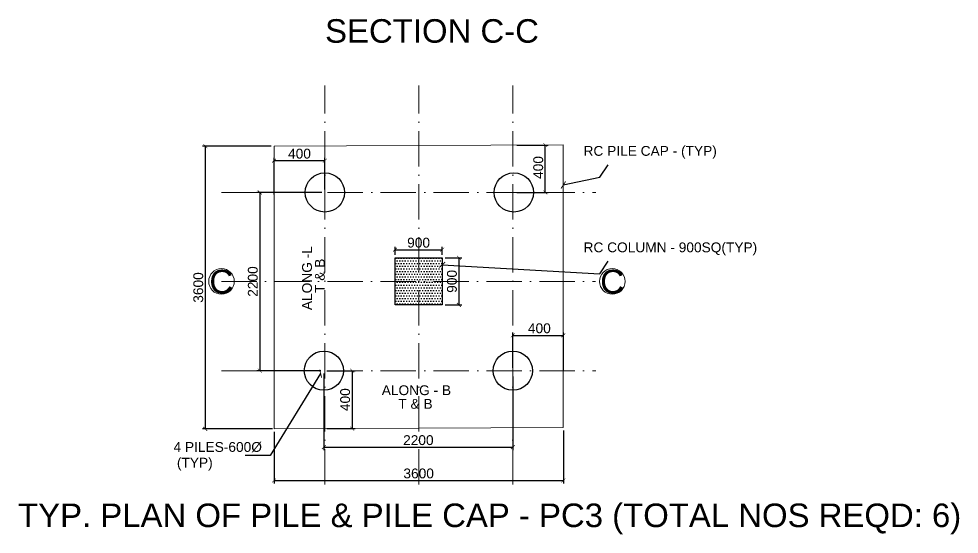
# Model space of a CAD drawing. Header units: millimetres. Extents: x 8621 to 84583, y 10121 to 39689.
# Drawn here: x 60623 to 84583, y 11729 to 24856 of the extents above; entities that cross this region are included whole.
import ezdxf

# ---------------------------------------------------------------- set-up
doc = ezdxf.new("R2010")
doc.units = ezdxf.units.MM
doc.linetypes.add('ACAD_ISO10W100', pattern=[18, 12, -3, 0, -3])
doc.linetypes.add('CENTER2', pattern=[1.125, 0.75, -0.125, 0.125, -0.125])
doc.layers.add('ARRO', color=7, linetype='Continuous', lineweight=0)
doc.layers.add('FOOTING', color=1, linetype='Continuous', lineweight=20)
for name, color, linetype in [('COLUMN-S', 5, 'Continuous'), ('DIMENSION', 7, 'Continuous'), ('Grid', 8, 'CENTER2'), ('TEXT-1', 5, 'Continuous'), ('W-HATCH', 8, 'Continuous'), ('WHATCH', 11, 'Continuous')]:
    doc.layers.add(name, color=color, linetype=linetype)
doc.styles.add('ARIAL', font='arial.ttf')
doc.dimstyles.new('iso-25x25', dxfattribs={"dimtxt": 200, "dimasz": 75, "dimexe": 75, "dimexo": 75, "dimgap": 50, "dimtad": 1, "dimdec": 0, "dimrnd": 5, "dimdsep": 46, "dimtxsty": 'ARIAL', "dimblk": 'ARCHTICK', "dimcen": 0.09375, "dimclrd": 256, "dimclre": 256, "dimclrt": 256, "dimadec": 0, "dimazin": 0, "dimtfac": 1, "dimtdec": 0, "dimtix": 1, "dimtmove": 1, "dimatfit": 3, "dimfxl": 1, "dimtolj": 1, "dimtzin": 0, "dimlwd": -1, "dimarcsym": 0})
doc.dimstyles.new('MS-BREAK', dxfattribs={"dimtxt": 200, "dimasz": 6, "dimexe": 100, "dimexo": 50, "dimgap": 50, "dimtad": 1, "dimdec": 0, "dimzin": 1, "dimdsep": 46, "dimtxsty": 'ARIAL', "dimblk1": 'ARCHTICK', "dimblk2": 'ARCHTICK', "dimsah": 1, "dimcen": 0.09375, "dimdle": 100, "dimclrd": 7, "dimclre": 7, "dimclrt": 7, "dimadec": 0, "dimazin": 0, "dimtfac": 1, "dimtdec": 0, "dimtix": 1, "dimtofl": 0, "dimtmove": 2, "dimatfit": 3, "dimldrblk": 'ARCHTICK', "dimfxl": 1, "dimtolj": 1, "dimtzin": 1, "dimarcsym": 0})

# ---------------------------------------------------------------- blocks, each defined once
blk = doc.blocks.new('_ArchTick')
at = {"color": 0, "linetype": 'ByBlock', "const_width": 0.15}
blk.add_lwpolyline([(-0.5, -0.5), (0.5, 0.5)], dxfattribs=at)
blk = doc.blocks.new('*D3')
at = {"layer": 'Defpoints', "color": 0, "linetype": 'Continuous', "transparency": 16777216}
for p in [(68421, 20434, 0), (66763, 15894), (68396, 15894, 0)]:
    blk.add_point(p, dxfattribs=at)
at = {"layer": 'DIMENSION', "linetype": 'Continuous', "lineweight": -2, "transparency": 16777216}
for p, q in [((68346, 20434), (66688, 20434)), ((68321, 15894), (66688, 15894))]:
    blk.add_line(p, q, dxfattribs=at)
at = {"layer": 'DIMENSION', "linetype": 'Continuous', "transparency": 16777216}
blk.add_line((66763, 20434), (66763, 15894), dxfattribs=at)
at = {"layer": 'DIMENSION', "linetype": 'Continuous', "transparency": 16777216, "xscale": 100, "yscale": 100, "zscale": 100}
for p, rotation in [((66763, 20434), 90), ((66763, 15894), 270)]:
    blk.add_blockref('_ArchTick', p, dxfattribs=dict(at, rotation=rotation))
at = {"layer": 'DIMENSION', "linetype": 'Continuous', "transparency": 16777216, "insert": (66586, 18164), "char_height": 250, "attachment_point": 5, "rotation": 90, "style": 'ARIAL'}
blk.add_mtext('\\A1;2200', dxfattribs=at)
blk = doc.blocks.new('*D4')
at = {"layer": 'Defpoints', "color": 0, "linetype": 'Continuous', "transparency": 16777216}
for p in [(68396, 15894, 0), (73210, 15819, 0), (73210, 13946)]:
    blk.add_point(p, dxfattribs=at)
at = {"layer": 'DIMENSION', "linetype": 'Continuous', "lineweight": -2, "transparency": 16777216}
for p, q in [((68396, 15819), (68396, 13871)), ((73210, 15744), (73210, 13871))]:
    blk.add_line(p, q, dxfattribs=at)
at = {"layer": 'DIMENSION', "linetype": 'Continuous', "transparency": 16777216}
blk.add_line((68396, 13946), (73210, 13946), dxfattribs=at)
at = {"layer": 'DIMENSION', "linetype": 'Continuous', "transparency": 16777216, "xscale": 100, "yscale": 100, "zscale": 100, "rotation": 180}
blk.add_blockref('_ArchTick', (68396, 13946), dxfattribs=at)
at = {"layer": 'DIMENSION', "linetype": 'Continuous', "transparency": 16777216, "xscale": 100, "yscale": 100, "zscale": 100}
blk.add_blockref('_ArchTick', (73210, 13946), dxfattribs=at)
at = {"layer": 'DIMENSION', "linetype": 'Continuous', "transparency": 16777216, "insert": (70803, 14123), "char_height": 250, "attachment_point": 5, "style": 'ARIAL'}
blk.add_mtext('\\A1;2200', dxfattribs=at)
blk = doc.blocks.new('*D5')
at = {"layer": 'Defpoints', "color": 0, "linetype": 'Continuous', "transparency": 16777216}
for p in [(74497, 16794), (73210, 15894), (74497, 15819)]:
    blk.add_point(p, dxfattribs=at)
at = {"layer": 'DIMENSION', "linetype": 'Continuous', "lineweight": -2, "transparency": 16777216}
for p, q in [((73210, 15969), (73210, 16869)), ((74497, 15894), (74497, 16869))]:
    blk.add_line(p, q, dxfattribs=at)
at = {"layer": 'DIMENSION', "linetype": 'Continuous', "transparency": 16777216}
blk.add_line((73210, 16794), (74497, 16794), dxfattribs=at)
at = {"layer": 'DIMENSION', "linetype": 'Continuous', "transparency": 16777216, "xscale": 100, "yscale": 100, "zscale": 100, "rotation": 180}
blk.add_blockref('_ArchTick', (73210, 16794), dxfattribs=at)
at = {"layer": 'DIMENSION', "linetype": 'Continuous', "transparency": 16777216, "xscale": 100, "yscale": 100, "zscale": 100}
blk.add_blockref('_ArchTick', (74497, 16794), dxfattribs=at)
at = {"layer": 'DIMENSION', "linetype": 'Continuous', "transparency": 16777216, "insert": (73886, 16972), "char_height": 250, "attachment_point": 5, "style": 'ARIAL'}
blk.add_mtext('\\A1;400', dxfattribs=at)
blk = doc.blocks.new('*D6')
at = {"layer": 'Defpoints', "color": 0, "linetype": 'Continuous', "transparency": 16777216}
for p in [(67126, 21242), (68421, 20434), (67126, 20309)]:
    blk.add_point(p, dxfattribs=at)
at = {"layer": 'DIMENSION', "linetype": 'Continuous', "lineweight": -2, "transparency": 16777216}
for p, q in [((67126, 20384), (67126, 21317)), ((68421, 20509), (68421, 21317))]:
    blk.add_line(p, q, dxfattribs=at)
at = {"layer": 'DIMENSION', "linetype": 'Continuous', "transparency": 16777216}
blk.add_line((68421, 21242), (67126, 21242), dxfattribs=at)
at = {"layer": 'DIMENSION', "linetype": 'Continuous', "transparency": 16777216, "xscale": 100, "yscale": 100, "zscale": 100, "rotation": 180}
blk.add_blockref('_ArchTick', (67126, 21242), dxfattribs=at)
at = {"layer": 'DIMENSION', "linetype": 'Continuous', "transparency": 16777216, "xscale": 100, "yscale": 100, "zscale": 100}
blk.add_blockref('_ArchTick', (68421, 21242), dxfattribs=at)
at = {"layer": 'DIMENSION', "linetype": 'Continuous', "transparency": 16777216, "insert": (67774, 21420), "char_height": 250, "attachment_point": 5, "style": 'ARIAL'}
blk.add_mtext('\\A1;400', dxfattribs=at)
blk = doc.blocks.new('*D7')
at = {"layer": 'Defpoints', "color": 0, "linetype": 'Continuous', "transparency": 16777216}
for p in [(71409, 18975), (70209, 18768, 0), (71409, 18768, 0)]:
    blk.add_point(p, dxfattribs=at)
at = {"layer": 'DIMENSION', "linetype": 'Continuous', "lineweight": -2, "transparency": 16777216}
for p, q in [((70209, 18843), (70209, 19050)), ((71409, 18843), (71409, 19050))]:
    blk.add_line(p, q, dxfattribs=at)
at = {"layer": 'DIMENSION', "linetype": 'Continuous', "transparency": 16777216}
blk.add_line((70209, 18975), (71409, 18975), dxfattribs=at)
at = {"layer": 'DIMENSION', "linetype": 'Continuous', "transparency": 16777216, "xscale": 100, "yscale": 100, "zscale": 100, "rotation": 180}
blk.add_blockref('_ArchTick', (70209, 18975), dxfattribs=at)
at = {"layer": 'DIMENSION', "linetype": 'Continuous', "transparency": 16777216, "xscale": 100, "yscale": 100, "zscale": 100}
blk.add_blockref('_ArchTick', (71409, 18975), dxfattribs=at)
at = {"layer": 'DIMENSION', "linetype": 'Continuous', "transparency": 16777216, "insert": (70809, 19153), "char_height": 250, "attachment_point": 5, "style": 'ARIAL'}
blk.add_mtext('\\A1;900', dxfattribs=at)
blk = doc.blocks.new('*D8')
at = {"layer": 'Defpoints', "color": 0, "linetype": 'Continuous', "transparency": 16777216}
for p in [(71409, 18768, 0), (71409, 17568, 0), (71837, 17568)]:
    blk.add_point(p, dxfattribs=at)
at = {"layer": 'DIMENSION', "linetype": 'Continuous', "lineweight": -2, "transparency": 16777216}
for p, q in [((71484, 18768), (71912, 18768)), ((71484, 17568), (71912, 17568))]:
    blk.add_line(p, q, dxfattribs=at)
at = {"layer": 'DIMENSION', "linetype": 'Continuous', "transparency": 16777216}
blk.add_line((71837, 18768), (71837, 17568), dxfattribs=at)
at = {"layer": 'DIMENSION', "linetype": 'Continuous', "transparency": 16777216, "xscale": 100, "yscale": 100, "zscale": 100}
for p, rotation in [((71837, 18768), 90), ((71837, 17568), 270)]:
    blk.add_blockref('_ArchTick', p, dxfattribs=dict(at, rotation=rotation))
at = {"layer": 'DIMENSION', "linetype": 'Continuous', "transparency": 16777216, "insert": (71659, 18168), "char_height": 250, "attachment_point": 5, "rotation": 90, "style": 'ARIAL'}
blk.add_mtext('\\A1;900', dxfattribs=at)
blk = doc.blocks.new('*D9')
at = {"layer": 'Defpoints', "color": 0, "linetype": 'Continuous', "transparency": 16777216}
for p in [(68396, 15894, 0), (68396, 14417), (69116, 14417)]:
    blk.add_point(p, dxfattribs=at)
at = {"layer": 'DIMENSION', "linetype": 'Continuous', "lineweight": -2, "transparency": 16777216}
for p, q in [((68471, 15894), (69191, 15894)), ((68471, 14417), (69191, 14417))]:
    blk.add_line(p, q, dxfattribs=at)
at = {"layer": 'DIMENSION', "linetype": 'Continuous', "transparency": 16777216}
blk.add_line((69116, 15894), (69116, 14417), dxfattribs=at)
at = {"layer": 'DIMENSION', "linetype": 'Continuous', "transparency": 16777216, "xscale": 100, "yscale": 100, "zscale": 100}
for p, rotation in [((69116, 15894), 90), ((69116, 14417), 270)]:
    blk.add_blockref('_ArchTick', p, dxfattribs=dict(at, rotation=rotation))
at = {"layer": 'DIMENSION', "linetype": 'Continuous', "transparency": 16777216, "insert": (68938, 15155), "char_height": 250, "attachment_point": 5, "rotation": 90, "style": 'ARIAL'}
blk.add_mtext('\\A1;400', dxfattribs=at)
blk = doc.blocks.new('*D10')
at = {"layer": 'Defpoints', "color": 0, "linetype": 'Continuous', "transparency": 16777216}
for p in [(73235, 21639), (74035, 21639), (73235, 20434)]:
    blk.add_point(p, dxfattribs=at)
at = {"layer": 'DIMENSION', "linetype": 'Continuous', "lineweight": -2, "transparency": 16777216}
for p, q in [((73310, 21639), (74110, 21639)), ((73310, 20434), (74110, 20434))]:
    blk.add_line(p, q, dxfattribs=at)
at = {"layer": 'DIMENSION', "linetype": 'Continuous', "transparency": 16777216}
blk.add_line((74035, 20434), (74035, 21639), dxfattribs=at)
at = {"layer": 'DIMENSION', "linetype": 'Continuous', "transparency": 16777216, "xscale": 100, "yscale": 100, "zscale": 100}
for p, rotation in [((74035, 21639), 90), ((74035, 20434), 270)]:
    blk.add_blockref('_ArchTick', p, dxfattribs=dict(at, rotation=rotation))
at = {"layer": 'DIMENSION', "linetype": 'Continuous', "transparency": 16777216, "insert": (73858, 21069), "char_height": 250, "attachment_point": 5, "rotation": 90, "style": 'ARIAL'}
blk.add_mtext('\\A1;400', dxfattribs=at)
blk = doc.blocks.new('*D14')
at = {"layer": 'Defpoints', "color": 0, "linetype": 'Continuous', "transparency": 16777216}
for p in [(67126, 21612), (65374, 14411), (67158, 14411)]:
    blk.add_point(p, dxfattribs=at)
at = {"layer": 'DIMENSION', "linetype": 'Continuous', "lineweight": -2, "transparency": 16777216}
for p, q in [((67051, 21612), (65299, 21612)), ((67083, 14411), (65299, 14411))]:
    blk.add_line(p, q, dxfattribs=at)
at = {"layer": 'DIMENSION', "linetype": 'Continuous', "transparency": 16777216}
blk.add_line((65374, 21612), (65374, 14411), dxfattribs=at)
at = {"layer": 'DIMENSION', "linetype": 'Continuous', "transparency": 16777216, "xscale": 100, "yscale": 100, "zscale": 100}
for p, rotation in [((65374, 21612), 90), ((65374, 14411), 270)]:
    blk.add_blockref('_ArchTick', p, dxfattribs=dict(at, rotation=rotation))
at = {"layer": 'DIMENSION', "linetype": 'Continuous', "transparency": 16777216, "insert": (65196, 18012), "char_height": 250, "attachment_point": 5, "rotation": 90, "style": 'ARIAL'}
blk.add_mtext('\\A1;3600', dxfattribs=at)
blk = doc.blocks.new('*D15')
at = {"layer": 'Defpoints', "color": 0, "linetype": 'Continuous', "transparency": 16777216}
for p in [(67126, 14411), (74497, 14444), (74497, 13097)]:
    blk.add_point(p, dxfattribs=at)
at = {"layer": 'DIMENSION', "linetype": 'Continuous', "lineweight": -2, "transparency": 16777216}
for p, q in [((67126, 14336), (67126, 13022)), ((74497, 14369), (74497, 13022))]:
    blk.add_line(p, q, dxfattribs=at)
at = {"layer": 'DIMENSION', "linetype": 'Continuous', "transparency": 16777216}
blk.add_line((67126, 13097), (74497, 13097), dxfattribs=at)
at = {"layer": 'DIMENSION', "linetype": 'Continuous', "transparency": 16777216, "xscale": 100, "yscale": 100, "zscale": 100, "rotation": 180}
blk.add_blockref('_ArchTick', (67126, 13097), dxfattribs=at)
at = {"layer": 'DIMENSION', "linetype": 'Continuous', "transparency": 16777216, "xscale": 100, "yscale": 100, "zscale": 100}
blk.add_blockref('_ArchTick', (74497, 13097), dxfattribs=at)
at = {"layer": 'DIMENSION', "linetype": 'Continuous', "transparency": 16777216, "insert": (70811, 13275), "char_height": 250, "attachment_point": 5, "style": 'ARIAL'}
blk.add_mtext('\\A1;3600', dxfattribs=at)

msp = doc.modelspace()

# ---------------------------------------------------------------- hatches: boundary and pattern name
at = {"layer": 'W-HATCH', "ltscale": 200}
h = msp.add_hatch(dxfattribs=at)
h.set_pattern_fill('DOTS', color=256, scale=1100)
h.set_pattern_definition([(0, (-10750025.46, 3923007.094), (34.375, 68.75), [0, -68.75])])
h.paths.add_polyline_path([(70209.4, 17567.8), (70209.4, 18767.8), (71409.4, 18767.8), (71409.4, 17567.8)])

# ---------------------------------------------------------------- linework, layer by layer
at = {"layer": 'COLUMN-S', "ltscale": 200, "elevation": 0}
msp.add_lwpolyline([(70209.4, 17567.8), (70209.4, 18767.8), (71409.4, 18767.8), (71409.4, 17567.8)], close=True, dxfattribs=at)
at = {"layer": 'FOOTING', "color": 3}
msp.add_lwpolyline([(67126.5, 21611.9), (74496.7, 21644.4), (74496.6, 14443.9), (67126.4, 14411.3)], close=True, dxfattribs=at)
at = {"layer": 'FOOTING'}
for centre in [(65786.7, 18167.8, 0), (75744.8, 18167.8, 0)]:
    msp.add_circle(centre, 326, dxfattribs=at)
at = {"layer": 'Grid', "linetype": 'ACAD_ISO10W100', "lineweight": 0, "ltscale": 75}
for p, q in [((68423.5, 12996.4, 0), (68423.5, 23153.6, 0)), ((70811.5, 12996.4), (70811.5, 23153.6)), ((73212, 12996.4, 0), (73212, 23153.6, 0)), ((65788.8, 20433.9), (75322.6, 20433.9)), ((65786.7, 18167.8, 0), (75320.5, 18167.8, 0)), ((65788.8, 15893.9), (75322.6, 15893.9))]:
    msp.add_line(p, q, dxfattribs=at)
at = {"layer": 'WHATCH'}
for centre in [(68421.4, 20433.9), (73234.9, 20433.9), (68396.4, 15893.9, 0), (73209.9, 15893.9)]:
    msp.add_circle(centre, 500, dxfattribs=at)

# ---------------------------------------------------------------- texts
at = {"layer": 'TEXT-1', "color": 85, "ltscale": 5, "style": 'ARIAL'}
for s, height, p in [('SECTION C-C', 600, (68426.9, 24246.6)), ('RC PILE CAP - (TYP)', 250, (75012.2, 21366.4, 0)), ('RC COLUMN - 900SQ(TYP)', 250, (75012.2, 18910, 0)), ('C', 600, (65478.5, 17863.2)), ('C', 600, (75436.5, 17863.2)), ('ALONG - B', 250, (69870.6, 15271.2)), ('T & B', 250, (70292.8, 14924.6)), ('4 PILES-600%%C', 250, (64565.2, 13825.8, 0)), ('(TYP)', 250, (64651.1, 13426.1, 0)), ('TYP. PLAN OF PILE & PILE CAP - PC3 (TOTAL NOS REQD: 6)', 600, (60603.8, 11909.9))]:
    msp.add_text(s, height=height, dxfattribs=at).set_placement(p)
for s, p in [('ALONG -L ', (68091.4, 17436.6)), ('T & B', (68417.4, 17874.8, 0))]:
    msp.add_text(s, height=250, rotation=90, dxfattribs=at).set_placement(p)

# ---------------------------------------------------------------- dimensions: what is measured, and where the dimension line sits
at = {"layer": 'DIMENSION', "linetype": 'Continuous'}
dim = msp.add_linear_dim(base=(65374, 14411.5), p1=(67126.5, 21611.9), p2=(67158.3, 14411.5), angle=90, dimstyle='iso-25x25', override={"dimtxt": 250, "dimasz": 100, "dimlfac": 0.5}, dxfattribs=at)
dim.commit()
dim.dimension.update_dxf_attribs({"geometry": '*D14', "text_midpoint": (65196.3, 18011.7)})
for base, p1, p2, text, picture, middle in [((67126.5, 21242.5), (68421.4, 20433.9), (67126.5, 20308.9), '400', '*D6', (67773.9, 21420.1)), ((71409.4, 18975), (70209.4, 18767.8, 0), (71409.4, 18767.8, 0), '900', '*D7', (70809.4, 19152.6)), ((73209.9, 13945.6), (68396.4, 15893.9, 0), (73209.9, 15818.9, 0), '2200', '*D4', (70803.1, 14123.2)), ((74496.6, 13097.1), (67126.4, 14411.5), (74496.6, 14443.9), '3600', '*D15', (70811.5, 13274.8))]:
    dim = msp.add_linear_dim(base=base, p1=p1, p2=p2, text=text, dimstyle='iso-25x25', override={"dimtxt": 250, "dimasz": 100, "dimlfac": 0.5}, dxfattribs=at)
    dim.commit()
    dim.dimension.update_dxf_attribs({"geometry": picture, "text_midpoint": middle})
dim = msp.add_linear_dim(base=(74035.3, 21638.8), p1=(73234.9, 20433.9), p2=(73234.9, 21638.8), angle=90, text='400', dimstyle='iso-25x25', override={"dimtxt": 250, "dimasz": 100, "dimlfac": 0.5}, dxfattribs=at)
dim.commit()
dim.dimension.update_dxf_attribs({"geometry": '*D10', "text_midpoint": (74035.3, 21068.9), "dimtype": 160})
for base, p1, p2, text, picture, middle in [((66763.4, 15893.9, 0), (68421.4, 20433.9), (68396.4, 15893.9, 0), '2200', '*D3', (66585.8, 18163.9, 0)), ((71836.8, 17567.8), (71409.4, 18767.8, 0), (71409.4, 17567.8, 0), '900', '*D8', (71659.1, 18167.8)), ((69115.7, 14416.9), (68396.4, 15893.9, 0), (68396.4, 14416.9), '400', '*D9', (68938, 15155.4))]:
    dim = msp.add_linear_dim(base=base, p1=p1, p2=p2, angle=90, text=text, dimstyle='iso-25x25', override={"dimtxt": 250, "dimasz": 100, "dimlfac": 0.5}, dxfattribs=at)
    dim.commit()
    dim.dimension.update_dxf_attribs({"geometry": picture, "text_midpoint": middle})
dim = msp.add_linear_dim(base=(74496.6, 16794.1), p1=(73209.9, 15893.9), p2=(74496.6, 15818.9), text='400', dimstyle='iso-25x25', override={"dimtxt": 250, "dimasz": 100, "dimlfac": 0.5}, dxfattribs=at)
dim.commit()
dim.dimension.update_dxf_attribs({"geometry": '*D5', "text_midpoint": (73885.5, 16794.1), "dimtype": 160})

# ---------------------------------------------------------------- leaders
at = {"layer": 'ARRO', "linetype": 'Continuous', "ltscale": 50}
for points in [[(74496.7, 20624.1, 0), (75425.6, 20819.4, 0), (75639.8, 21136.1, 0)], [(71409.4, 18590.1, 0), (75425.6, 18363.1, 0), (75639.8, 18679.7, 0)], [(68313, 15818.9, 0), (67023.6, 13729.2, 0), (66392.2, 13729.2, 0)]]:
    msp.add_leader(points, dimstyle='MS-BREAK', override={"dimasz": 150, "dimtad": 0}, dxfattribs=at)

doc.saveas('drawing.dxf')
